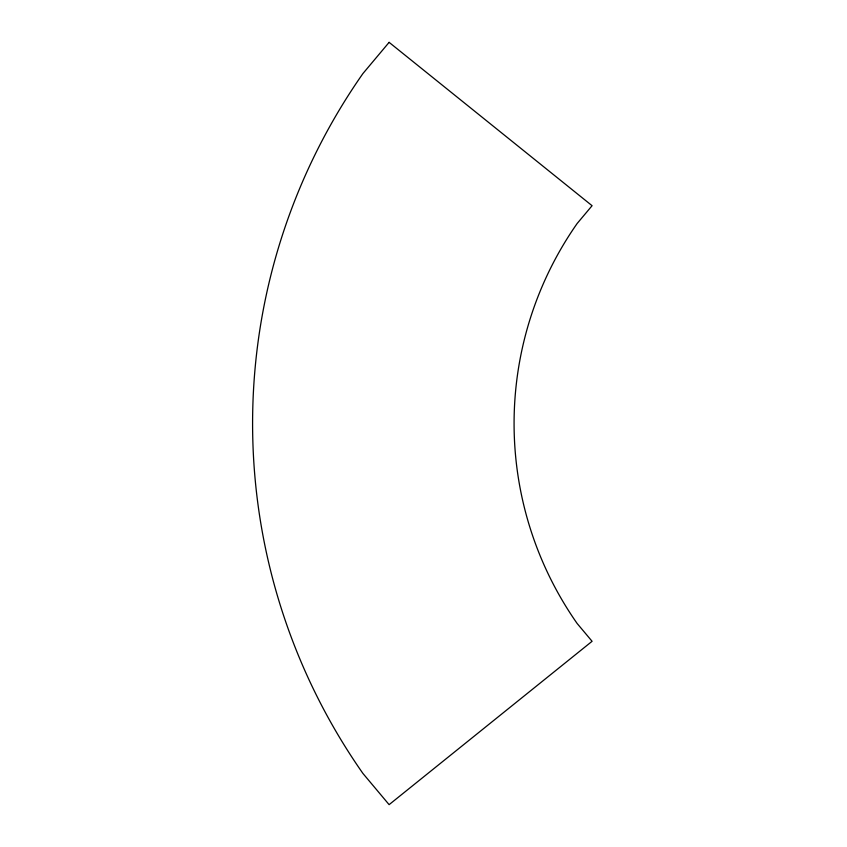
<?xml version="1.0" encoding="UTF-8"?>
<svg xmlns="http://www.w3.org/2000/svg" width="847" height="847" viewBox="0 0 847 847"><rect width="100%" height="100%" fill="white"/><g stroke="black" fill="none" stroke-linecap="round" stroke-linejoin="round"><path stroke-width="1.27" d="M389.112 42.35L362.929 73.551A610.115 610.115 0 0 0 362.929 773.449L389.112 804.65L592.085 641.295L577.125 623.466A348.636 348.636 0 0 1 577.125 223.534L592.085 205.705L389.112 42.35"/></g></svg>
